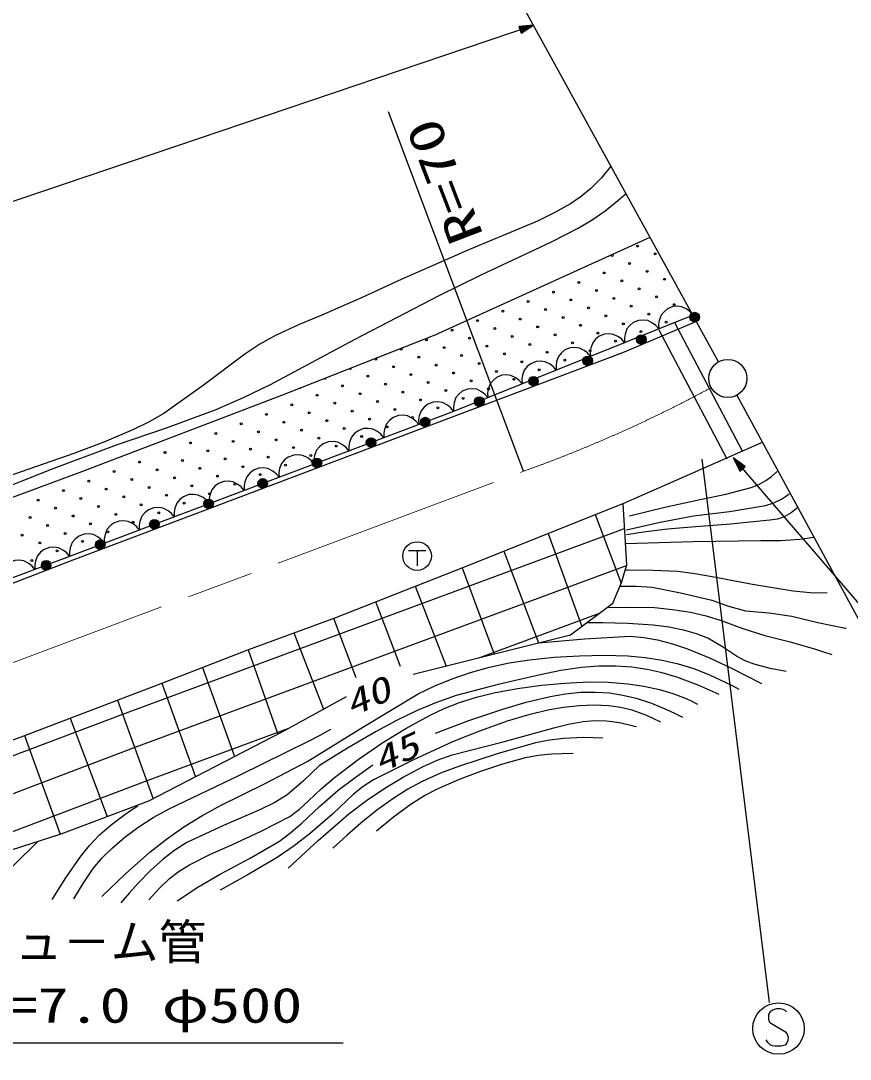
# Model space of a CAD drawing. Units: millimetres, scale not verified. Extents: x 40000 to 680000, y 20000 to 380000.
# Drawn here: x 500506 to 543779, y 280712 to 334914 of the extents above; entities that cross this region are included whole.
import ezdxf
from ezdxf.enums import TextEntityAlignment as Align

# ---------------------------------------------------------------- set-up
doc = ezdxf.new("R2010")
doc.units = ezdxf.units.MM
doc.header["$LTSCALE"] = 1000
doc.linetypes.add('CHAIN', pattern=[18.5, 12, -1.5, 3.5, -1.5])
doc.layers.add('M-BGD', color=7, linetype='Continuous', lineweight=25)
doc.layers.add('M-BMK', color=2, linetype='CHAIN', lineweight=13)
doc.styles.add('ＭＳ ゴシック', font='')
doc.styles.get('ＭＳ ゴシック').set_extended_font_data('MS Gothic')

# ---------------------------------------------------------------- blocks, each defined once
blk = doc.blocks.new('BUHIN82')
at = {"color": 7, "linetype": 'Continuous', "lineweight": 25}
for radius in [249, 220, 191, 161, 132, 97.5, 67.5, 38.8, 7.5]:
    blk.add_circle((-214, -127), radius, dxfattribs=at)
blk = doc.blocks.new('BUHIN83')
at = {"color": 7, "linetype": 'Continuous', "lineweight": 25}
for radius in [249, 220, 191, 161, 132, 97.5, 67.5, 38.8, 7.5]:
    blk.add_circle((-219, -119), radius, dxfattribs=at)
blk = doc.blocks.new('BUHIN84')
at = {"color": 7, "linetype": 'Continuous', "lineweight": 25}
for radius in [249, 220, 191, 161, 132, 97.5, 67.5, 38.8, 7.5]:
    blk.add_circle((-219, -119), radius, dxfattribs=at)
blk = doc.blocks.new('BUHIN85')
at = {"color": 7, "linetype": 'Continuous', "lineweight": 25}
for radius in [249, 220, 191, 161, 132, 97.5, 67.5, 38.8, 7.5]:
    blk.add_circle((-218, -120), radius, dxfattribs=at)
blk = doc.blocks.new('BUHIN144')
at = {"color": 7, "linetype": 'Continuous', "lineweight": 25}
blk.add_lwpolyline([(-477, 835), (-633, 663), (-739, 470), (-829, 202), (-825, -39), (-775, -271), (-628, -530), (-453, -690), (-248, -817), (29, -875), (246, -878), (477, -835)], dxfattribs=at)
blk = doc.blocks.new('BUHIN145')
at = {"color": 7, "linetype": 'Continuous', "lineweight": 25}
blk.add_lwpolyline([(-465, 855), (-627, 684), (-738, 491), (-836, 222), (-836, -22), (-791, -258), (-646, -523), (-473, -690), (-268, -822), (11, -886), (231, -894), (465, -855)], dxfattribs=at)
blk = doc.blocks.new('BUHIN146')
at = {"color": 7, "linetype": 'Continuous', "lineweight": 25}
blk.add_lwpolyline([(-460, 849), (-621, 680), (-731, 488), (-828, 221), (-829, -21), (-785, -255), (-642, -518), (-470, -683), (-267, -815), (9, -879), (228, -887), (460, -849)], dxfattribs=at)
blk = doc.blocks.new('BUHIN233')
at = {"color": 7, "linetype": 'Continuous', "lineweight": 25}
for p, q in [((-227, -493), (-352, 413)), ((-290, -40), (513, 70))]:
    blk.add_line(p, q, dxfattribs=at)
blk.add_circle((0, 0), 746, dxfattribs=at)
blk = doc.blocks.new('BUHIN234')
at = {"color": 7, "linetype": 'Continuous', "lineweight": 25}
blk.add_lwpolyline([(-920, 296), (-990, 211), (-1023, 105), (-1030, -39), (-1002, -247), (-931, -414), (-810, -548), (-651, -614), (-497, -600), (-397, -579), (-271, -507), (-210, -404), (111, 383), (220, 480), (380, 556), (542, 565), (676, 536), (809, 459), (898, 260), (940, -48), (938, -184), (896, -320), (810, -441), (669, -555)], dxfattribs=at)
blk.add_circle((0, 0), 1343, dxfattribs=at)
blk = doc.blocks.new('BUHIN2')
at = {"color": 7, "linetype": 'Continuous', "lineweight": 25}
blk.add_circle((0, 0), 995, dxfattribs=at)

msp = doc.modelspace()

# ---------------------------------------------------------------- linework, layer by layer
at = {"layer": 'M-BGD'}
for p, q in [((536913, 317121), (522135, 344011)), ((452247, 309310), (527260, 334686)), ((526732, 311402), (519692, 330169)), ((522125, 318529), (533342, 323619)), ((535580, 319546), (523088, 314529)), ((537362, 312033), (533811, 318757)), ((538158, 312454), (534607, 319178)), ((514125, 315375), (522125, 318529)), ((503741, 311413), (514125, 315375)), ((537871, 315366), (551188, 290783)), ((523088, 314529), (503050, 306953)), ((531935, 309719), (539200, 312911)), ((539573, 283673), (536049, 312035)), ((537669, 312102), (548078, 300011)), ((491163, 306721), (503741, 311413)), ((530608, 309194), (531935, 309719)), ((532119, 306511), (531935, 309719)), ((523708, 306424), (530608, 309194)), ((530475, 309141), (531833, 305552)), ((505829, 298725), (532010, 308418)), ((528023, 308157), (529780, 303305)), ((503050, 306953), (486779, 300837)), ((525703, 307225), (527517, 302442)), ((506478, 296992), (532110, 306483)), ((516937, 303776), (523708, 306424)), ((523540, 306359), (525209, 301863)), ((531850, 305593), (532119, 306511)), ((521084, 305398), (522701, 301233)), ((531402, 304518), (531850, 305593)), ((520321, 301205), (519025, 304593)), ((529185, 302861), (531402, 304518)), ((512352, 302080), (516937, 303776)), ((516818, 303732), (517994, 300645)), ((530686, 303983), (524438, 301669)), ((514758, 302970), (516294, 298981)), ((520984, 300803), (529185, 302861)), ((507911, 300361), (512352, 302080)), ((512361, 302084), (513925, 297686)), ((509984, 301164), (511657, 296512)), ((500663, 297592), (507911, 300361)), ((507868, 300345), (509617, 295456)), ((505552, 299460), (507406, 294311)), ((514149, 297802), (517491, 299638)), ((462861, 282442), (505829, 298725)), ((503088, 298518), (505012, 293378)), ((494288, 295276), (500663, 297592)), ((500694, 297603), (502555, 292456)), ((514473, 297980), (507127, 295260)), ((507185, 294197), (514149, 297802)), ((463516, 280712), (506478, 296992)), ((507127, 295260), (487301, 287747)), ((502612, 292474), (507185, 294197)), ((500014, 291646), (502612, 292474)), ((497305, 281567), (517326, 281567))]:
    msp.add_line(p, q, dxfattribs=at)
for points in [[(527260, 334686), (526489, 334623), (526609, 334268)], [(527114, 334637), (526636, 334337), (526551, 334585)], [(527043, 334613), (526653, 334372), (526587, 334568)], [(526970, 334588), (526671, 334408), (526623, 334550)], [(526899, 334564), (526688, 334443), (526658, 334532)], [(537669, 312102), (538016, 311411), (538300, 311656)], [(537769, 311985), (538227, 311655), (538028, 311483)], [(537818, 311929), (538187, 311658), (538031, 311523)], [(537868, 311870), (538148, 311661), (538034, 311563)], [(537917, 311813), (538108, 311664), (538037, 311602)]]:
    msp.add_lwpolyline(points, close=True, dxfattribs=at)
for points in [[(527187, 334662), (526618, 334301), (526516, 334603), (527185, 334661)], [(526700, 334497), (526826, 334540), (526706, 334479), (526694, 334515), (526826, 334540)], [(531299, 327336), (530796, 326725), (530250, 326159), (529740, 325742), (529183, 325366), (528340, 324884), (527471, 324456), (523908, 322972), (520378, 321436), (518316, 320473), (516215, 319557), (514991, 319052), (513798, 318494), (512984, 318035), (512191, 317518), (510093, 315938), (507968, 314413), (507199, 313973), (506391, 313581), (504845, 312926), (503277, 312326), (498563, 310699)], [(498775, 310195), (502117, 311513), (505492, 312779), (508107, 313674), (510698, 314625), (512120, 315248), (513527, 315931), (517912, 318276), (522326, 320568), (524524, 321662), (526756, 322705), (528186, 323371), (529590, 324092), (530308, 324522), (530992, 325002), (531547, 325441), (532092, 325893)], [(535760, 319219), (531891, 317584), (523241, 314320), (503217, 306758), (471239, 294420), (466002, 292674), (453482, 289423)], [(537719, 312044), (538267, 311652), (538025, 311444), (537720, 312042)], [(538054, 311654), (537967, 311755), (538068, 311666), (538040, 311642), (537967, 311755)], [(532271, 309080), (534100, 309533), (535958, 309931), (537285, 310214), (538604, 310557), (539005, 310711), (539376, 310918), (539671, 311136), (539964, 311380)], [(532112, 308346), (533855, 308737), (535610, 309068), (537486, 309306), (539362, 309606), (539788, 309750), (540188, 309948), (540396, 310084), (540598, 310230)], [(541042, 309513), (540703, 309239), (540340, 309021), (539977, 308905), (539580, 308844), (537533, 308637), (535498, 308491), (534243, 308387), (532989, 308223), (532555, 308157), (532112, 308089)], [(532055, 307631), (535591, 307741), (539122, 307792), (540142, 307795), (541155, 307859), (541517, 307909), (541878, 307968)], [(542570, 305035), (541687, 305056), (540796, 305138), (538680, 305482), (536572, 305886), (535679, 306056), (534779, 306165), (533492, 306228), (532197, 306231), (532117, 306231), (532036, 306230)], [(531768, 305396), (532609, 305405), (533453, 305354), (535018, 305045), (536566, 304678), (537435, 304367), (538320, 304116), (539530, 304008), (540736, 303839), (542091, 303503), (543453, 303227), (543502, 303220), (543561, 303211)], [(531163, 304282), (532369, 304314), (533573, 304285), (534515, 304193), (535452, 304041), (536259, 303856), (537050, 303613), (538169, 303191), (539317, 302823), (540648, 302500), (541964, 302119), (542393, 301982), (542821, 301843)], [(540442, 300951), (539606, 301109), (538776, 301328), (538300, 301509), (537842, 301749), (537117, 302238), (536350, 302681), (535765, 302914), (535158, 303090), (534335, 303258), (533504, 303367), (532180, 303456), (530852, 303485), (530442, 303487), (530033, 303489)], [(527533, 302446), (529913, 302648), (532294, 302789), (533011, 302727), (533721, 302605), (534514, 302399), (535290, 302135), (536446, 301655), (537577, 301120), (538362, 300724), (539153, 300317)], [(504742, 289214), (505969, 290382), (507247, 291515), (508109, 292201), (509005, 292838), (509947, 293420), (510929, 293955), (513226, 295083), (515489, 296262), (518347, 298045), (521240, 299778), (522110, 300203), (523004, 300573), (523970, 300901), (524955, 301171), (525993, 301395), (527039, 301560), (528342, 301696), (529663, 301774), (530919, 301798), (532180, 301762), (533075, 301683), (533973, 301543), (534801, 301350), (535615, 301099), (536446, 300777), (537261, 300396), (537617, 300216), (537973, 300032)], [(536949, 299744), (535851, 300231), (534734, 300661), (533969, 300888), (533189, 301057), (532377, 301171), (531549, 301226), (530659, 301220), (529763, 301154), (528686, 300996), (527609, 300778), (525408, 300267), (523226, 299698), (522199, 299333), (521184, 298908), (520109, 298393), (519055, 297822), (517557, 296955), (516088, 296035), (515259, 295242), (514385, 294491), (513717, 294092), (513010, 293739), (511086, 292912), (509176, 292024), (508545, 291619), (507941, 291159), (507274, 290559), (506639, 289907), (506175, 289394), (505719, 288873)], [(507189, 289030), (507706, 289614), (508262, 290153), (508764, 290530), (509311, 290866), (510403, 291411), (511524, 291903), (513041, 292616), (514541, 293389), (515040, 293767), (515512, 294200), (516173, 294834), (516867, 295417), (518109, 296350), (519396, 297241), (520600, 297969), (521836, 298646), (522598, 299019), (523393, 299340), (524279, 299615), (525185, 299832), (526419, 300063), (527666, 300234), (528888, 300348), (530127, 300403), (531150, 300387), (532177, 300310), (533009, 300192), (533831, 300014), (534532, 299804), (535222, 299534), (535520, 299394), (535815, 299245)], [(522136, 297727), (523884, 298384), (525650, 298983), (526875, 299344), (528127, 299650), (528923, 299788), (529731, 299866), (530475, 299877), (531217, 299828), (531922, 299723), (532612, 299558), (533406, 299291), (534190, 298964), (534609, 298772), (535036, 298571)], [(533903, 298312), (533165, 298646), (532400, 298926), (531798, 299068), (531183, 299152), (530420, 299187), (529649, 299163), (528825, 299077), (528008, 298931), (526939, 298671), (525885, 298351), (524444, 297838), (523030, 297271), (520968, 296318), (518915, 295301), (518377, 294947), (517873, 294544), (516764, 293505), (515619, 292515), (514772, 291851), (513890, 291236), (512407, 290376), (510901, 289533)], [(514464, 290688), (516024, 292128), (517629, 293527), (518544, 294217), (519502, 294864), (520458, 295437), (521457, 295966), (522221, 296314), (523006, 296607), (525669, 297275), (528313, 298001), (529073, 298200), (529847, 298341), (530455, 298386), (531064, 298371), (531734, 298281), (532393, 298131), (532509, 298102), (532625, 298073)], [(503272, 289083), (503754, 289890), (504286, 290662), (504757, 291219), (505274, 291737), (505927, 292299), (506615, 292812), (507411, 293325), (508240, 293788), (511913, 295533), (515554, 297329), (516118, 297627), (516689, 297932)], [(530873, 297476), (529858, 297499), (528840, 297461), (528095, 297371), (527363, 297222), (525365, 296644), (523391, 296010), (522411, 295638), (521454, 295211), (520698, 294807), (519963, 294345), (519090, 293712), (518253, 293032), (517515, 292387), (516780, 291723)], [(519069, 292638), (519952, 293365), (520875, 294046), (521562, 294469), (522290, 294845), (523390, 295324), (524507, 295746), (525660, 296135), (526832, 296467), (527507, 296589), (528190, 296651), (528749, 296671), (529321, 296679)], [(508666, 288977), (509747, 289688), (510869, 290353), (512444, 291197), (514001, 292099), (514601, 292542), (515163, 293032), (516094, 293910), (517071, 294748), (517957, 295425), (518874, 296077)], [(502143, 289057), (502849, 290178), (503607, 291267), (504090, 291866), (504616, 292423), (505215, 292946), (505863, 293430), (506233, 293687), (506607, 293941)], [(487301, 287747), (488518, 287980), (489741, 288152), (491072, 288230), (492420, 288248), (493177, 288219), (493924, 288129), (494976, 287922), (496037, 287776), (496378, 287822), (496710, 287929), (497170, 288155), (497606, 288437), (498225, 288943), (498814, 289503), (500110, 290800), (501421, 292094)]]:
    msp.add_lwpolyline(points, dxfattribs=at)
for centre in [(532684, 323158), (531360, 322661), (533595, 322745), (532271, 322248), (530947, 321750), (533181, 321834), (534092, 321421), (529623, 321252), (530534, 320839), (531858, 321337), (532768, 320924), (528299, 320755), (529210, 320342), (531445, 320426), (533679, 320511), (525652, 319760), (526976, 320257), (527886, 319844), (530121, 319929), (532355, 320013), (534590, 320098), (524328, 319262), (526563, 319346), (528797, 319431), (531031, 319515), (533266, 319600), (523004, 318764), (525239, 318849), (527473, 318933), (529708, 319018), (531942, 319102), (532853, 318689), (534177, 319187), (521681, 318267), (523915, 318351), (526149, 318436), (528384, 318520), (530618, 318605), (531529, 318192), (520357, 317769), (522591, 317854), (524826, 317938), (527060, 318023), (527971, 317610), (529295, 318107), (530205, 317694), (521267, 317356), (523502, 317441), (525736, 317525), (526647, 317112), (528882, 317197), (519944, 316859), (522178, 316943), (523089, 316530), (524413, 317028), (525323, 316614), (527558, 316699), (518620, 316361), (520854, 316445), (521765, 316032), (523999, 316117), (526234, 316201), (517296, 315863), (518207, 315450), (519531, 315948), (520441, 315535), (522676, 315619), (524910, 315704), (514648, 314868), (515972, 315366), (516883, 314953), (519117, 315037), (521352, 315122), (523586, 315206), (513325, 314371), (515559, 314455), (517794, 314540), (520028, 314624), (522263, 314709), (512001, 313873), (514235, 313957), (516470, 314042), (518704, 314126), (520939, 314211), (510677, 313375), (512912, 313460), (515146, 313544), (517381, 313629), (519615, 313713), (509353, 312878), (511588, 312962), (513822, 313047), (516057, 313131), (516967, 312718), (518291, 313216), (508030, 312380), (510264, 312465), (512499, 312549), (514733, 312634), (515644, 312221), (506706, 311883), (508940, 311967), (511175, 312052), (512085, 311639), (513409, 312136), (514320, 311723), (505382, 311385), (507616, 311470), (509851, 311554), (510762, 311141), (512996, 311225), (504058, 310887), (506293, 310972), (507203, 310559), (508527, 311056), (509438, 310643), (511672, 310728), (502734, 310390), (504969, 310474), (505880, 310061), (508114, 310146), (510349, 310230), (501411, 309892), (502321, 309479), (503645, 309977), (504556, 309564), (506790, 309648), (509025, 309733), (500998, 308982), (503232, 309066), (505467, 309151), (507701, 309235), (501908, 308568), (504143, 308653), (506377, 308737), (500584, 308071), (502819, 308155), (505053, 308240), (501495, 307658), (503730, 307742), (501082, 306747), (502406, 307245)]:
    msp.add_circle(centre, 49.8, dxfattribs=at)
for centre, start, end in [((530036, 322163), 257.7008, 331.1171), ((535500, 319684), 115.0363, 302.5475), ((519033, 317272), 155.5065, 67.5243), ((517709, 316774), 186.1129, 36.9178), ((516385, 316276), 212.3662, 10.6645), ((515062, 315779), 241.4642, 341.5665)]:
    msp.add_arc(centre, 49.8, start, end, dxfattribs=at)
at = {"layer": 'M-BMK'}
msp.add_line((461966, 287106), (526732, 311402), dxfattribs=at)
msp.add_arc((503214, 377333), 70000, 289.6315, 298.4095, dxfattribs=at)

# ---------------------------------------------------------------- block references
at = {"layer": 'M-BGD', "rotation": 262.17084}
for name, p in [('BUHIN144', (534688, 319188)), ('BUHIN144', (532903, 318471)), ('BUHIN82', (535760, 319219)), ('BUHIN144', (531119, 317754)), ('BUHIN82', (532978, 318044)), ('BUHIN144', (529334, 317038)), ('BUHIN144', (527550, 316321)), ('BUHIN83', (530170, 316934)), ('BUHIN2', (537394, 316245)), ('BUHIN144', (525765, 315604)), ('BUHIN83', (527344, 315868)), ('BUHIN144', (523981, 314887)), ('BUHIN145', (522177, 314185)), ('BUHIN83', (524519, 314802)), ('BUHIN145', (520356, 313496)), ('BUHIN84', (521693, 313735)), ('BUHIN145', (518534, 312807)), ('BUHIN145', (516712, 312118)), ('BUHIN84', (518868, 312668)), ('BUHIN145', (514891, 311430)), ('BUHIN145', (513069, 310741)), ('BUHIN84', (516043, 311602)), ('BUHIN145', (511247, 310052)), ('BUHIN84', (513217, 310535)), ('BUHIN145', (509426, 309363)), ('BUHIN145', (507604, 308674)), ('BUHIN84', (510392, 309468)), ('BUHIN145', (505782, 307986)), ('BUHIN84', (507567, 308401)), ('BUHIN145', (503961, 307297)), ('BUHIN146', (502146, 306613)), ('BUHIN84', (504741, 307334)), ('BUHIN233', (521184, 306975)), ('BUHIN233', (521184, 306975)), ('BUHIN146', (500338, 305933)), ('BUHIN85', (501920, 306258)), ('BUHIN234', (540037, 282312))]:
    msp.add_blockref(name, p, dxfattribs=at)

# ---------------------------------------------------------------- texts
at = {"layer": 'M-BGD', "style": 'ＭＳ ゴシック', "width": 1.35}
msp.add_text('R=70', height=1833, rotation=111, dxfattribs=at).set_placement((525173, 323906), align=Align.BOTTOM_LEFT)
at = {"layer": 'M-BGD', "style": 'ＭＳ ゴシック', "oblique": 15, "width": 1.35}
for s, p in [('40', (517923, 298195)), ('45', (519406, 295259))]:
    msp.add_text(s, height=1320, rotation=24.2, dxfattribs=at).set_placement(p, align=Align.BOTTOM_LEFT)
at = {"layer": 'M-BGD', "style": 'ＭＳ ゴシック'}
msp.add_text('ヒュ－ム管', height=1833, dxfattribs=at).set_placement((497692, 285370), align=Align.BOTTOM_LEFT)
at = {"layer": 'M-BGD', "style": 'ＭＳ ゴシック', "width": 1.3}
msp.add_text('L=7.0 φ500 ', height=1833, dxfattribs=at).set_placement((498138, 282067), align=Align.BOTTOM_LEFT)

doc.saveas('drawing.dxf')
